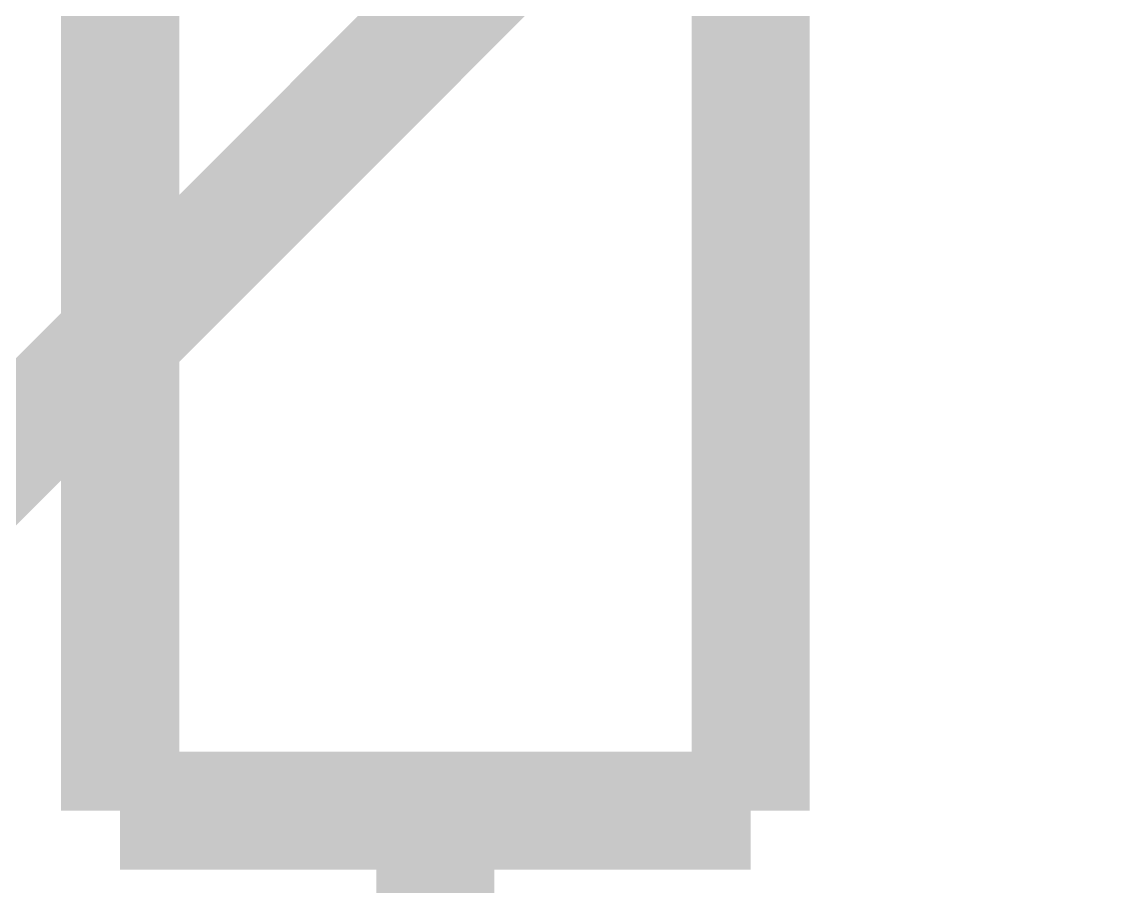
# Model space of a CAD drawing. Header units: inches. Extents: x 0 to 841, y 0 to 594.
# Drawn here: x 49.91 to 56.9, y 544.51 to 550 of the extents above; entities that cross this region are included whole.
import ezdxf

# ---------------------------------------------------------------- set-up
doc = ezdxf.new("R2010")
doc.units = ezdxf.units.IN
doc.layers.add('Sheet', color=255, linetype='Continuous')

msp = doc.modelspace()

# ---------------------------------------------------------------- linework, layer by layer
at = {"layer": 'Sheet'}
for points in [[(50.5301, 554.9997, 0.7493, 0.7493, 0), (50.5301, 544.9941, 0.7493, 0.7493, 0)], [(54.5276, 544.9941, 0.7493, 0.7493, 0), (54.5276, 554.9997, 0.7493, 0.7493, 0)], [(56.5263, 554.0002, 0.7493, 0.7493, 0), (48.5313, 545.9935, 0.7493, 0.7493, 0)], [(50.5301, 544.9941, 0.7493, 0.7493, 0), (54.5276, 544.9941, 0.7493, 0.7493, 0)], [(52.5288, 544.9941, 0.7493, 0.7493, 0), (52.5288, 539.9969, 0.7493, 0.7493, 0)], [(52.5288, 544.9941, 0.2997, 0.2997, 0), (52.5288, 539.9969, 0.2997, 0.2997, 0)]]:
    msp.add_lwpolyline(points, format="xyseb", dxfattribs=at)

doc.saveas('drawing.dxf')
